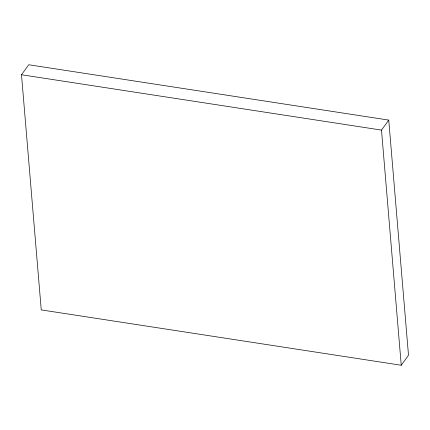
<?xml version="1.0" encoding="UTF-8"?>
<svg xmlns="http://www.w3.org/2000/svg" width="430" height="430" viewBox="0 0 430 430"><rect width="100%" height="100%" fill="white"/><g stroke="black" fill="none" stroke-linecap="round" stroke-linejoin="round"><path stroke-width="0.64" d="M21.5 74.75L28.756 64.753L388.752 120.099L408.5 355.25L401.244 365.247L41.248 309.901L21.5 74.75L381.496 130.096L388.752 120.099M381.496 130.096L401.244 365.247"/></g></svg>
